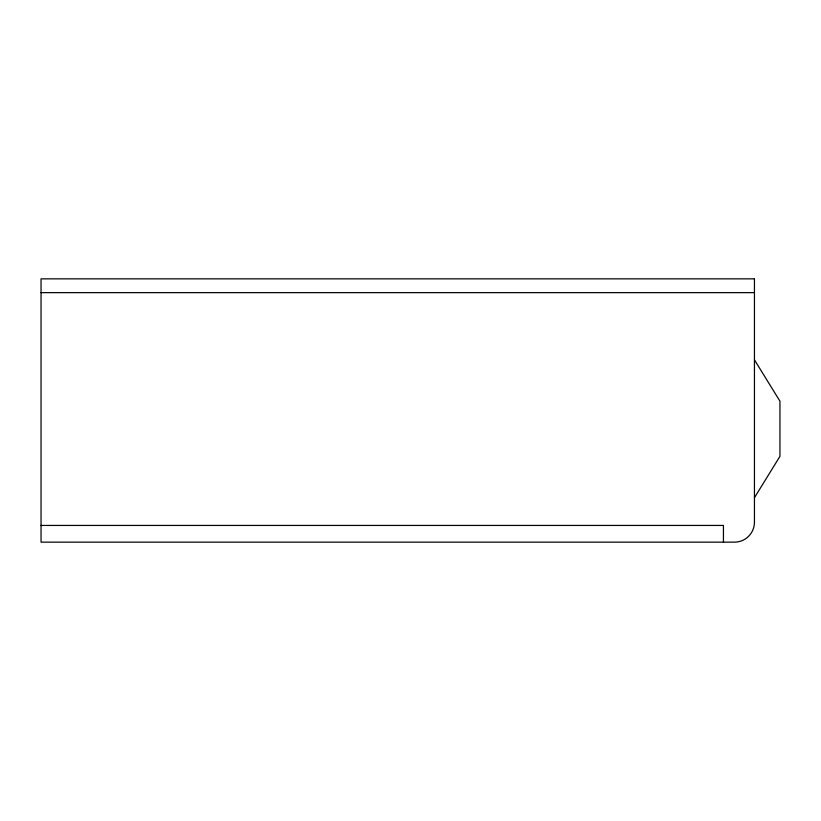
<?xml version="1.0" encoding="UTF-8"?>
<svg xmlns="http://www.w3.org/2000/svg" width="821" height="821" viewBox="0 0 821 821"><rect width="100%" height="100%" fill="white"/><g stroke="black" fill="none" stroke-linecap="round" stroke-linejoin="round"><path stroke-width="1.23" d="M754.448 497.69L779.95 456.332L779.95 401.192L754.448 359.834M41.05 292.635L754.448 292.635M41.05 525.44L723.434 525.44L723.434 542.147M754.448 278.853L41.05 278.853L41.05 542.147L734.456 542.147A19.991 19.991 0 0 0 754.448 522.166L754.448 278.853"/></g></svg>
